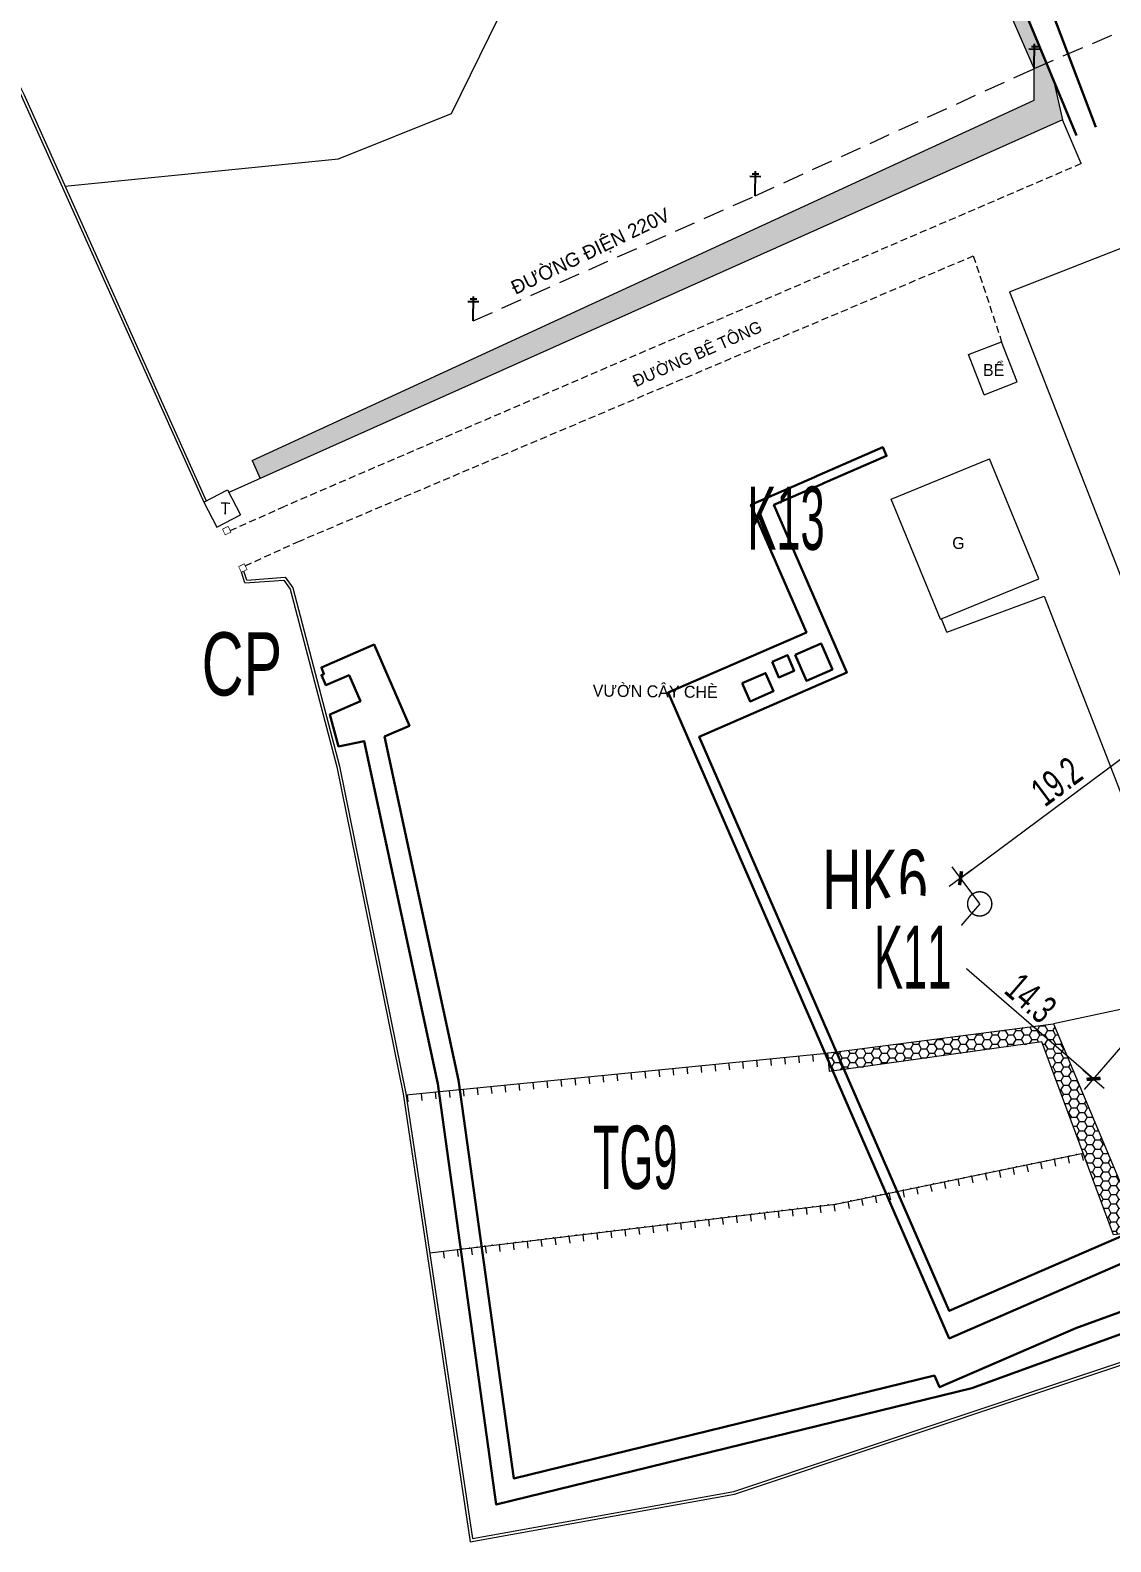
# Model space of a CAD drawing. Header units: inches. Extents: x 496359 to 501064, y 2374078 to 2377203.
# Drawn here: x 498185.7 to 498262.6, y 2376131.3 to 2376238.9 of the extents above; entities that cross this region are included whole.
import ezdxf
from ezdxf.enums import TextEntityAlignment as Align

# ---------------------------------------------------------------- set-up
doc = ezdxf.new("R2010")
doc.units = ezdxf.units.IN
doc.header["$MEASUREMENT"] = 0
doc.linetypes.add('DASHED', pattern=[0.75, 0.5, -0.25])
for name, color, linetype in [('cd', 7, 'Continuous'), ('chu', 6, 'Continuous'), ('MANH', 147, 'Continuous'), ('NOI', 2, 'Continuous'), ('tl', 8, 'Continuous')]:
    doc.layers.add(name, color=color, linetype=linetype)
for name, color, linetype, lineweight in [('EG Text2', 7, 'Continuous', 18), ('ISO', 252, 'Continuous', 20), ('LC Dim', 8, 'Continuous', 18), ('LC Net dam 1', 30, 'Continuous', 30), ('LC Net manh', 239, 'Continuous', 5)]:
    doc.layers.add(name, color=color, linetype=linetype, lineweight=lineweight)
doc.styles.add('dien giai', font='', dxfattribs={"width": 0.8})
doc.styles.add('EG Hai', font='')
doc.styles.add('style1', font='')
doc.styles.get('dien giai').set_extended_font_data('.VnArial NarrowH')
doc.styles.get('EG Hai').set_extended_font_data('.VnArial NarrowH')
doc.styles.get('style1').set_extended_font_data('.VnAvantH')
doc.dimstyles.new('DIM300', dxfattribs={"dimscale": 0.5, "dimtxt": 2, "dimasz": 0.006999999999999999, "dimexe": 1, "dimexo": 0, "dimgap": 0.4, "dimtad": 1, "dimtoh": 1, "dimdec": 1, "dimzin": 1, "dimdsep": 46, "dimtxsty": 'dien giai', "dimblk": 'rowdim', "dimcen": 2.5, "dimclrd": 256, "dimclre": 256, "dimclrt": 2, "dimazin": 0, "dimtfac": 1, "dimtdec": 1, "dimtix": 1, "dimtmove": 2, "dimatfit": 0, "dimldrblk": 'dot leader', "dimfxl": 2, "dimtolj": 1, "dimtzin": 0, "dimlwd": -1, "dimlwe": -1, "dimarcsym": 1})

# ---------------------------------------------------------------- blocks, each defined once
blk = doc.blocks.new('cdien')
at = {"layer": 'cd', "extrusion": (-0.0005186573852502598, 0.0007689855314360053, 0.999999569827792)}
for p, q in [((-0.7965127634761302, 2.784041248790004, -0.002830840675530411), (0.764202508418748, 2.784465769470103, -0.00202169027567578)), ((-0.459985754583613, 3.144412337993913, -0.002933418654703424), (0.4886843127005704, 3.1446703799744, -0.002441582137115539)), ((0, 0), (-0.001049704209435731, 3.504816721539669, -0.002972533856058668))]:
    blk.add_line(p, q, dxfattribs=at)
blk = doc.blocks.new('1')
at = {"layer": 'tl', "color": 250, "lineweight": 0}
blk.add_line((0, -0.5), (0, 0), dxfattribs=at)
blk = doc.blocks.new('Nền HT mới')
at = {"layer": 'MANH', "lineweight": 0}
h = blk.add_hatch(dxfattribs=at)
h.set_pattern_fill('HONEY', color=8, scale=3, style=0)
h.set_pattern_definition([(0, (-183.2688834090322, -73.77102629426736), (0.5625, 0.324759525), [0.375, -0.75]), (120, (-183.2688834090322, -73.77102629426736), (-0.5624999987709673, 0.3247595271287468), [0.3749999999999998, -0.7499999999999996]), (59.99999999999999, (-183.2688834090322, -73.77102629426736), (1.229032625671422e-09, 0.6495190521287468), [-0.75, 0.375])])
h.paths.add_polyline_path([(-126.8014791085689, -45.41615871997419), (-135.978383206525, -23.30960250139105), (-144.6687170735049, -6.078051250948192), (-146.0620194940084, -5.85821412043515), (-137.3655951983483, -23.55188105027992), (-128.1698414601806, -44.58520711218807), (-128.1757084494993, -46.84231667505446), (-183.8325359660621, -72.510612505077), (-183.2688834090322, -73.77102629426736), (-126.1623317418807, -48.23317980026695)])
h = blk.add_hatch(dxfattribs=at)
h.set_pattern_fill('HONEY', color=8, scale=3, style=0)
h.set_pattern_definition([(0, (-122.5355175390678, -127.635057509), (0.5625, 0.324759525), [0.375, -0.75]), (120, (-122.5355175390678, -127.635057509), (-0.5624999987709673, 0.3247595271287468), [0.3749999999999998, -0.7499999999999996]), (59.99999999999999, (-122.5355175390678, -127.635057509), (1.229032625671422e-09, 0.6495190521287468), [-0.75, 0.375])])
h.paths.add_polyline_path([(-126.7996228174261, -112.603293866905), (-142.6302722208156, -114.6640018737489), (-142.8762160865545, -114.6885002884628), (-142.7436192438427, -116.019663133713), (-127.6363734847937, -113.9076992194714), (-122.5355175391842, -127.635057509), (-117.1743738128525, -127.0325726983683), (-117.34463536151, -124.8329575029748), (-121.2301135669068, -125.8916099272283)])
at = {"layer": 'MANH', "color": 1, "linetype": 'DASHED', "lineweight": 0, "ltscale": 3, "elevation": -28.37660884582989}
blk.add_lwpolyline([(-168.1140522845044, -62.56482511764261), (-148.041446332466, -53.6538078752892), (-128.1698414602388, -44.58520711218807), (-95.89018896611651, -30.64681443065274), (-58.74318896611931, -13.92981443047393), (-28.81618896609416, -1.114814430529805), (3.666811033913291, 13.63718556933236), (31.20181103388768, 25.31418556947392), (62.44381103391515, 39.10918556939941), (92.05397378362704, 52.59126531560105), (119.8372661278163, 64.47791280405727)], dxfattribs=at)
at = {"layer": 'MANH', "lineweight": 0, "elevation": -28.37660884582989}
for points in [[(-197.1686222703966, -52.95811667904127), (-177.6971660765657, -51.018320926054), (-169.660283235421, -47.79484218457583), (-163.600536454639, -35.45231807656455), (-160.1720769946069, -21.95807521702591), (-156.1188156967355, -7.732749566956045), (-153.4626691538097, 1.801060298403172), (-150.8018569074293, 2.473085735869972)], [(-144.6687170734467, -6.078051251413854), (-135.9783832085041, -23.30960249673444), (-126.8014791088599, -45.41615872043985), (-126.1623317418807, -48.23317980026695), (-185.5049444736751, -74.77098483737427)], [(-183.8325359658875, -72.510612505077), (-128.1757084496157, -46.84231667505446), (-128.1698414602388, -44.58520711218807), (-137.3655951973587, -23.55188105074558), (-146.062019494183, -5.85821412043515)], [(-124.8331668003766, -51.35643412178251), (-126.1623317418807, -48.23317980026695)], [(-129.9283686877998, -60.48801764944437), (-120.533871719842, -56.8194713821249)], [(-129.9283686877998, -60.48801764944437), (-120.7550514138957, -83.97925778670106)], [(-132.8518389320188, -64.96299493783954), (-130.4949941569312, -64.04930587397757)], [(-129.386472927984, -66.90871677227187), (-130.4949941569312, -64.04930587397757)], [(-131.7433177030716, -67.82240583613384), (-132.8518389320188, -64.96299493783954)], [(-131.7433177030716, -67.82240583613384), (-129.3864729279258, -66.90871677227187)], [(-183.8325359658875, -72.510612505077), (-183.2688834090322, -73.77102629426736)], [(-138.3479597652868, -75.25854624859858), (-131.3631269864809, -72.38995756214354)], [(-127.8531435170398, -80.93654624052215), (-131.3631269864809, -72.38995756214354)], [(-187.28301902371, -75.47140723006669), (-185.6002635803843, -74.58917476801071)], [(-185.6002635803261, -74.58917476801071), (-184.6728118096898, -76.35818076372016)], [(-134.8379762958457, -83.80513492697719), (-138.3479597652868, -75.25854624859858)], [(-187.2830190237682, -75.47140723006669), (-186.355567253132, -77.24041322577614)], [(-186.3555672530738, -77.24041322577614), (-184.6728118097481, -76.35818076372016)], [(-134.8379762958457, -83.80513492697719), (-127.8531435170398, -80.93654624052215)], [(-134.389843879263, -84.73594228509683), (-127.4753107681709, -82.15816245373207), (-116.4818190520118, -110.4170709942082), (-126.7996228177171, -112.6032938673707)], [(-134.389843879263, -84.73594228509683), (-134.7816207195237, -83.7819903544696)], [(-142.8762160867291, -114.6885002889285), (-142.6302722204664, -114.6640018737489), (-126.7996228177171, -112.6032938673707)], [(-126.7996228177171, -112.6032938673707), (-121.2301135670814, -125.8916099272283)], [(-172.8846538167518, -117.6776342774356), (-142.9353361117492, -114.6943892217787)], [(-171.2019248346287, -128.9177178438367), (-142.3141891618679, -125.4499264285514), (-124.6908331861441, -121.8346996023865)]]:
    blk.add_lwpolyline(points, dxfattribs=at)
at = {"layer": 'MANH', "color": 4, "lineweight": 0, "elevation": -28.37660884582989}
for points in [[(-203.0619379446098, -40.49283241625744), (-201.1524527782412, -44.73876078991088), (-200.2750157572982, -46.50093587633091), (-187.2830190237682, -75.47140723006669)], [(-202.8795346365614, -40.41080173157025), (-200.971664316482, -44.65313933562356), (-200.0941317218776, -46.41550636483225), (-187.1058868718055, -75.37854065518695)], [(-184.3552795388341, -81.22085503401104), (-181.5838490686683, -81.01036289526019), (-181.135463890033, -81.65060133725274), (-177.8122181418539, -94.31613663775715), (-173.0979401735776, -117.6037735562386), (-168.3231807131624, -149.4976173756259), (-149.5009867174622, -146.1183384149881), (-116.6266446487816, -135.1269188840488), (-89.53004606934974, -124.9803913808973), (-85.82406533415906, -123.7139751907052), (-79.08021094649575, -123.7475096029775), (-73.1358338813252, -123.9274638230527), (-70.52698066207358, -124.0660035866858), (-61.97065355628274, -128.519586585051), (-53.95438424945587, -128.9810054484369), (-45.02497594285069, -136.7573371190192), (-38.2333128129203, -144.3931360147508)], [(-184.2144667333878, -81.00958417873699), (-181.4853877400119, -80.80230866471175), (-180.951100827132, -81.56520413240287), (-177.6173229455553, -94.27087944099549), (-172.9009016703885, -117.5691038873592), (-168.1558692096105, -149.2643809947731), (-149.5506276380574, -145.9240530077914), (-116.6934428963532, -134.9383699675636), (-89.59746438642742, -124.7920746543059), (-85.85681054094584, -123.5138098896095), (-79.07668721500795, -123.5475246520327), (-73.1275039860584, -123.7276243693741), (-70.47308964462263, -123.8685835977631), (-61.9163501161338, -128.322381262722), (-53.8746123295814, -128.7852660990866), (-44.88401124317443, -136.614888574517), (-38.0980299247849, -144.244299465845)], [(-184.3552795388341, -81.22085503401104), (-184.6076229478304, -80.4573687627526)], [(-184.2144667333878, -81.00958417873699), (-184.4258100462566, -80.37014715704936)]]:
    blk.add_lwpolyline(points, dxfattribs=at)
at = {"layer": 'MANH', "color": 3, "linetype": 'DASHED', "lineweight": 0, "elevation": -28.37660884582989}
for points in [[(-124.8331668003766, -51.35643412178251), (-181.4957580381842, -75.74876273615155)], [(-180.586127679383, -78.28560360805932), (-132.5138363974356, -57.9277423280837)], [(-132.5138363974356, -57.9277423280837), (-130.4949941569312, -64.04930587397757)]]:
    blk.add_lwpolyline(points, dxfattribs=at)
at = {"layer": 'MANH', "linetype": 'DASHED', "lineweight": 0, "elevation": -28.37660884582989}
for points in [[(-185.4043007407408, -77.48901859350372), (-181.4957580381842, -75.74876273615155)], [(-184.3308394703736, -79.9939445420714), (-180.586127679383, -78.28560360805932)]]:
    blk.add_lwpolyline(points, dxfattribs=at)
at = {"layer": 'MANH', "color": 4, "lineweight": 0, "const_width": 0.05, "elevation": -28.37660884582989}
for points in [[(-185.7574588979433, -77.79324026318136), (-185.3517312331196, -77.59859940927345), (-185.5463720870275, -77.19287174433339), (-185.9520997518512, -77.3875125982413)], [(-184.6076229478304, -80.4573687627526), (-184.2018952830067, -80.26272790884468), (-184.3965361369146, -79.85700024390462), (-184.8022638017383, -80.05164109781254)]]:
    blk.add_lwpolyline(points, close=True, dxfattribs=at)
at = {"layer": 'MANH', "color": 8, "lineweight": 0, "elevation": -28.37660884582989}
blk.add_lwpolyline([(-117.1743738129107, -127.032572698834), (-122.5355175391842, -127.635057509), (-127.6363734847937, -113.9076992190057), (-142.7436192438427, -116.019663133713), (-142.8762160867291, -114.6885002889285)], dxfattribs=at)
at = {"layer": 'MANH', "lineweight": 0}
for p in [(-128.909193218914, -122.7000471773172, -1.000608845829888), (-128.3733129785351, -122.5901175686704, -1.000608845829888), (-127.8374327381562, -122.4801879604893, -1.000608845829888), (-127.3015524977191, -122.3702583518425, -1.000608845829888), (-126.7656722573402, -122.2603287436614, -1.000608845829888), (-126.2297920169613, -122.1503991354803, -1.000608845829888), (-125.6939117765824, -122.0404695268335, -1.000608845829888), (-125.1580315361452, -121.9305399186524, -1.000608845829888), (-133.7321153824987, -123.6894136523442, -1.000608845829888), (-133.1962351421198, -123.5794840441631, -1.000608845829888), (-132.6603549017409, -123.469554435982, -1.000608845829888), (-132.1244746613038, -123.3596248273352, -1.000608845829888), (-131.5885944209249, -123.2496952191541, -1.000608845829888), (-131.052714180546, -123.1397656105073, -1.000608845829888), (-130.5168339401089, -123.0298360023262, -1.000608845829888), (-129.98095369973, -122.9199063941451, -1.000608845829888), (-129.4450734593511, -122.8099767854983, -1.000608845829888), (-139.0909177864623, -124.7887097364837, -1.000608845829888), (-138.5550375460834, -124.6787801278369, -1.000608845829888), (-138.0191573057045, -124.5688505196558, -1.000608845829888), (-137.4832770652674, -124.458920911009, -1.000608845829888), (-136.9473968248885, -124.3489913028279, -1.000608845829888), (-136.4115165845096, -124.2390616946468, -1.000608845829888), (-135.8756363440725, -124.129132086, -1.000608845829888), (-135.3397561036936, -124.0192024778189, -1.000608845829888), (-134.8038758633147, -123.9092728691721, -1.000608845829888), (-134.2679956228776, -123.799343260991, -1.000608845829888), (-146.1080708573527, -125.905358121785, -1.000608845829888), (-145.5649308757811, -125.8401575750286, -1.000608845829888), (-145.0217908942677, -125.7749570282722, -1.000608845829888), (-144.4786509127543, -125.7097564810501, -1.000608845829888), (-143.935510931241, -125.6445559342937, -1.000608845829888), (-143.3923709497276, -125.5793553870717, -1.000608845829888), (-142.8492309682142, -125.5141548403153, -1.000608845829888), (-142.3061992288522, -125.4482873865018, -1.000608845829888), (-141.7703189884733, -125.3383577783206, -1.000608845829888), (-141.2344387480944, -125.2284281696739, -1.000608845829888), (-140.6985585076573, -125.1184985614927, -1.000608845829888), (-140.1626782672784, -125.008568952846, -1.000608845829888), (-139.6267980268995, -124.8986393446648, -1.000608845829888), (-154.7983105616831, -126.9485668726811, -1.000608845829888), (-154.2551705801116, -126.8833663259247, -1.000608845829888), (-153.7120305985982, -126.8181657787027, -1.000608845829888), (-153.1688906170848, -126.7529652319463, -1.000608845829888), (-152.6257506355714, -126.6877646851899, -1.000608845829888), (-152.082610654058, -126.6225641379679, -1.000608845829888), (-151.5394706725447, -126.5573635912115, -1.000608845829888), (-150.9963306910313, -126.4921630444551, -1.000608845829888), (-150.4531907095179, -126.426962497233, -1.000608845829888), (-149.9100507279463, -126.3617619504766, -1.000608845829888), (-149.3669107464329, -126.2965614032546, -1.000608845829888), (-148.8237707649196, -126.2313608564982, -1.000608845829888), (-148.2806307834062, -126.1661603097418, -1.000608845829888), (-147.7374908018928, -126.1009597625198, -1.000608845829888), (-147.1943508203794, -126.0357592157634, -1.000608845829888), (-146.6512108388661, -125.970558669007, -1.000608845829888), (-164.031690247527, -128.0569761703337, -1.000608845829888), (-163.4885502660136, -127.9917756235773, -1.000608845829888), (-162.945410284442, -127.9265750768209, -1.000608845829888), (-162.4022703029286, -127.8613745295988, -1.000608845829888), (-161.8591303214153, -127.7961739828424, -1.000608845829888), (-161.3159903399019, -127.7309734360861, -1.000608845829888), (-160.7728503583885, -127.665772888864, -1.000608845829888), (-160.2297103768751, -127.6005723421076, -1.000608845829888), (-159.6865703953617, -127.5353717948856, -1.000608845829888), (-159.1434304138484, -127.4701712481292, -1.000608845829888), (-158.6002904322768, -127.4049707013728, -1.000608845829888), (-158.0571504507634, -127.3397701541508, -1.000608845829888), (-157.51401046925, -127.2745696073944, -1.000608845829888), (-156.9708704877366, -127.209369060638, -1.000608845829888), (-156.4277305062233, -127.1441685134159, -1.000608845829888), (-155.8845905247099, -127.0789679666595, -1.000608845829888), (-155.3414505431965, -127.0137674194375, -1.000608845829888), (-168.9199500812056, -128.6437810930038, -1.000608845829888), (-168.3768100996922, -128.5785805457817, -1.000608845829888), (-167.8336701181788, -128.5133799990253, -1.000608845829888), (-167.2905301366072, -128.448179452269, -1.000608845829888), (-166.7473901550939, -128.3829789050469, -1.000608845829888), (-166.2042501735805, -128.3177783582905, -1.000608845829888), (-165.6611101920671, -128.2525778110685, -1.000608845829888), (-165.1179702105537, -128.1873772643121, -1.000608845829888), (-164.5748302290403, -128.1221767175557, -1.000608845829888)]:
    blk.add_point(p, dxfattribs=at)
at = {"layer": 'cd', "lineweight": 0, "xscale": 0.5, "yscale": 0.5, "zscale": 0.5, "rotation": 359.2672157837458}
for p in [(-128.1698414602388, -44.58520711218807, 0.6883911541701124), (-148.041446332466, -53.6538078752892, -0.5256088458298898), (-168.1140522845044, -62.56482511764261, -1.010608845829889)]:
    blk.add_blockref('cdien', p, dxfattribs=at)
at = {"layer": 'NOI', "lineweight": 0}
for p, rotation in [((-146.9156383556501, -115.0908662668044, -28.37660884582989), 5.688455894572807), ((-145.9205627946603, -114.9917470058972, -28.37660884582989), 5.688455894572807), ((-144.9254872336705, -114.8926277445244, -28.37660884582989), 5.688455894572807), ((-143.930411672739, -114.7935084831515, -28.37660884582989), 5.688455894572807), ((-157.861469526305, -116.1811781414399, -28.37660884582989), 5.688455894572807), ((-156.8663939653152, -116.0820588800671, -28.37660884582989), 5.688455894572807), ((-155.8713184043836, -115.9829396186942, -28.37660884582989), 5.688455894572807), ((-154.8762428433938, -115.8838203573214, -28.37660884582989), 5.688455894572807), ((-153.881167282404, -115.7847010959485, -28.37660884582989), 5.688455894572807), ((-152.8860917214724, -115.6855818345757, -28.37660884582989), 5.688455894572807), ((-151.8910161604826, -115.5864625736685, -28.37660884582989), 5.688455894572807), ((-150.8959405994929, -115.4873433122957, -28.37660884582989), 5.688455894572807), ((-149.9008650385613, -115.3882240509229, -28.37660884582989), 5.688455894572807), ((-148.9057894775715, -115.28910478955, -28.37660884582989), 5.688455894572807), ((-147.9107139165817, -115.1899855281772, -28.37660884582989), 5.688455894572807), ((-168.8073006969598, -117.2714900156097, -28.37660884582989), 5.688455894572807), ((-167.8122251360282, -117.1723707542369, -28.37660884582989), 5.688455894572807), ((-166.8171495750385, -117.0732514928641, -28.37660884582989), 5.688455894572807), ((-165.8220740140487, -116.9741322314912, -28.37660884582989), 5.688455894572807), ((-164.8269984531171, -116.8750129701184, -28.37660884582989), 5.688455894572807), ((-163.8319228921273, -116.7758937092112, -28.37660884582989), 5.688455894572807), ((-162.8368473311375, -116.6767744478384, -28.37660884582989), 5.688455894572807), ((-161.8417717702059, -116.5776551864656, -28.37660884582989), 5.688455894572807), ((-160.8466962092161, -116.4785359250927, -28.37660884582989), 5.688455894572807), ((-159.8516206482263, -116.3794166637199, -28.37660884582989), 5.688455894572807), ((-158.8565450872948, -116.2802974023471, -28.37660884582989), 5.688455894572807), ((-172.7876029408608, -117.6679670606354, -28.37660884582989), 5.688455894572807), ((-171.792527379871, -117.5688477992626, -28.37660884582989), 5.688455894572807), ((-170.7974518189394, -117.4697285378898, -28.37660884582989), 5.688455894572807), ((-169.8023762579496, -117.3706092769826, -28.37660884582989), 5.688455894572807), ((-128.6929726350309, -122.6556920353869, -1.000608845829888), 11.5927352557483), ((-127.7133718978685, -122.454738319906, -1.000608845829888), 11.5927352557483), ((-126.7337711607061, -122.2537846039595, -1.000608845829888), 11.5927352557483), ((-125.7541704236019, -122.0528308884786, -1.000608845829888), 11.5927352557483), ((-124.7745696864395, -121.8518771729978, -1.000608845829888), 11.5927352557483), ((-133.5909763207264, -123.6604606127912, -1.000608845829888), 11.5927352557483), ((-132.611375583564, -123.4595068973103, -1.000608845829888), 11.5927352557483), ((-131.6317748464016, -123.2585531818295, -1.000608845829888), 11.5927352557483), ((-130.6521741092974, -123.0575994663486, -1.000608845829888), 11.5927352557483), ((-129.672573372135, -122.8566457508678, -1.000608845829888), 11.5927352557483), ((-138.488980006422, -124.6652291906612, -1.000608845829888), 11.5927352557483), ((-137.5093792692596, -124.4642754751803, -1.000608845829888), 11.5927352557483), ((-136.5297785320972, -124.2633217596995, -1.000608845829888), 11.5927352557483), ((-135.550177794993, -124.0623680442186, -1.000608845829888), 11.5927352557483), ((-134.5705770578306, -123.8614143287377, -1.000608845829888), 11.5927352557483), ((-145.3872605866591, -125.8188293716485, -1.000608845829888), 6.845243130018819), ((-144.3943888848253, -125.6996413535053, -1.000608845829888), 6.845243130018819), ((-143.4015171829333, -125.5804533353621, -1.000608845829888), 6.845243130018819), ((-142.4086454810995, -125.4612653172189, -1.000608845829888), 6.845243130018819), ((-141.427782217851, -125.2680903375694, -1.000608845829888), 11.5927352557483), ((-140.4481814806886, -125.0671366220886, -1.000608845829888), 11.5927352557483), ((-139.4685807435262, -124.8661829061421, -1.000608845829888), 11.5927352557483), ((-155.3159776051134, -127.0107095530802, -1.000608845829888), 6.845243130018819), ((-154.3231059032796, -126.8915215349371, -1.000608845829888), 6.845243130018819), ((-153.3302342013876, -126.7723335167939, -1.000608845829888), 6.845243130018819), ((-152.3373624995538, -126.6531454986507, -1.000608845829888), 6.845243130018819), ((-151.34449079772, -126.5339574805075, -1.000608845829888), 6.845243130018819), ((-150.3516190958862, -126.4147694623643, -1.000608845829888), 6.845243130018819), ((-149.3587473940524, -126.2955814442212, -1.000608845829888), 6.845243130018819), ((-148.3658756921604, -126.176393426078, -1.000608845829888), 6.845243130018819), ((-147.3730039903267, -126.0572054079348, -1.000608845829888), 6.845243130018819), ((-146.3801322884929, -125.9380173897916, -1.000608845829888), 6.845243130018819), ((-164.2518229217339, -128.0834017168345, -1.000608845829888), 6.845243130018819), ((-163.2589512198419, -127.9642136986913, -1.000608845829888), 6.845243130018819), ((-162.2660795180082, -127.8450256805481, -1.000608845829888), 6.845243130018819), ((-161.2732078161744, -127.725837662405, -1.000608845829888), 6.845243130018819), ((-160.2803361143406, -127.6066496437961, -1.000608845829888), 6.845243130018819), ((-159.2874644125068, -127.4874616256529, -1.000608845829888), 6.845243130018819), ((-158.2945927106148, -127.3682736075098, -1.000608845829888), 6.845243130018819), ((-157.301721008781, -127.2490855893666, -1.000608845829888), 6.845243130018819), ((-156.3088493069472, -127.1298975712234, -1.000608845829888), 6.845243130018819), ((-170.2090531327949, -128.7985298256935, -1.000608845829888), 6.845243130018819), ((-169.2161814309611, -128.6793418075504, -1.000608845829888), 6.845243130018819), ((-168.2233097290691, -128.5601537894072, -1.000608845829888), 6.845243130018819), ((-167.2304380272353, -128.440965771264, -1.000608845829888), 6.845243130018819), ((-166.2375663254015, -128.3217777531208, -1.000608845829888), 6.845243130018819), ((-165.2446946235677, -128.2025897349777, -1.000608845829888), 6.845243130018819)]:
    blk.add_blockref('1', p, dxfattribs=dict(at, rotation=rotation))
at = {"layer": 'chu', "color": 6, "lineweight": 0, "style": 'style1'}
for s, height, rotation, p in [('§¦êNG §IÖN 220V', 1, 25.73745742663937, (-165.0997349652998, -60.71275791577864, -28.37660884582989)), ('§¦êNG B£ T¤NG', 0.85, 23.79318033755017, (-156.5190523184674, -67.28589062537867, -28.37660884582989)), ('BÓ', 0.85, 359.2672157837458, (-131.8251786034043, -66.47352762246373, -28.37660884582989)), ('T', 0.85, 359.2672157837458, (-186.1044472824387, -76.33401802187655, -28.37660884582989)), ('G', 0.85, 359.2672157837458, (-134.0157075985871, -78.79399224841836, -28.37660884582989)), ('V¦êN C¢Y CHÌ', 0.85, 359.2672157837458, (-159.6059779066081, -89.3065301487768, -28.37660884582989))]:
    blk.add_text(s, height=height, rotation=rotation, dxfattribs=at).set_placement(p)
blk = doc.blocks.new('rowdim')
blk.add_line((-200, 7.105427357601002e-15), (200, 7.105427357601002e-15))
at = {"const_width": 50}
blk.add_lwpolyline([(-70.71067811865474, -70.71067811865474), (70.71067811865476, 70.71067811865476)], dxfattribs=at)
blk = doc.blocks.new('*D340')
at = {"layer": 'Defpoints', "color": 0, "transparency": 16777216}
for p in [(498253.2393552287, 2376176.698513964), (498250.5483468421, 2376173.594741269), (498264.0314311859, 2376167.341653856)]:
    blk.add_point(p, dxfattribs=at)
at = {"layer": 'LC Dim', "transparency": 16777216}
for p, q in [((498253.2393552287, 2376176.698513964), (498249.8932672838, 2376172.839181363)), ((498261.3366449998, 2376164.241156559), (498250.5521246415, 2376173.591465871)), ((498264.0314311859, 2376167.341653856), (498260.685343241, 2376163.482321254))]:
    blk.add_line(p, q, dxfattribs=at)
at = {"layer": 'LC Dim', "transparency": 16777216, "xscale": 0.005, "yscale": 0.005, "zscale": 0.005}
for p, rotation in [((498250.5483468421, 2376173.594741269), 139.0743172506892), ((498261.3404227992, 2376164.237881161), 319.0743172506892)]:
    blk.add_blockref('rowdim', p, dxfattribs=dict(at, rotation=rotation))
at = {"layer": 'LC Dim', "color": 2, "transparency": 16777216, "insert": (498256.8757953466, 2376169.990587525), "char_height": 2, "attachment_point": 5, "rotation": 319.0743172506892, "style": 'dien giai'}
blk.add_mtext('\\A1;14.3', dxfattribs=at)
blk = doc.blocks.new('dot leader')
at = {"const_width": 50}
blk.add_lwpolyline([(-25, 0, 1), (25, 0, 1)], format="xyb", close=True, dxfattribs=at)
blk = doc.blocks.new('*D341')
at = {"layer": 'Defpoints', "color": 0, "transparency": 16777216}
for p in [(498267.2590248632, 2376190.003472917), (498268.6230927198, 2376188.174998142), (498253.2393552291, 2376176.698513964)]:
    blk.add_point(p, dxfattribs=at)
at = {"layer": 'LC Dim', "transparency": 16777216}
for p, q in [((498251.879295027, 2376178.529978505), (498267.2550172088, 2376190.00048315)), ((498268.6230927198, 2376188.174998142), (498266.6610715392, 2376190.805003841)), ((498253.2393552291, 2376176.698513964), (498251.2773340484, 2376179.328519663))]:
    blk.add_line(p, q, dxfattribs=at)
for p, xscale, yscale, zscale, rotation in [((498267.2590248632, 2376190.003472917), 0.005, 0.005, 0.005, 36.72345547657914), ((498251.8752873725, 2376178.526988739), 0.004999999999999999, 0.004999999999999999, 0.004999999999999999, 216.7234554765791)]:
    blk.add_blockref('rowdim', p, dxfattribs=dict(at, xscale=xscale, yscale=yscale, zscale=zscale, rotation=rotation))
at = {"layer": 'LC Dim', "color": 2, "transparency": 16777216, "insert": (498258.7173771576, 2376185.404323275), "char_height": 2, "attachment_point": 5, "rotation": 36.72345547657914, "style": 'dien giai'}
blk.add_mtext('\\A1;19.2', dxfattribs=at)

msp = doc.modelspace()

# ---------------------------------------------------------------- linework, layer by layer
at = {"layer": 'LC Net dam 1'}
msp.add_lwpolyline([(498261.5143583789, 2376232.019925863), (498255.3039999983, 2376248.343), (498251.4419999982, 2376257.507), (498247.9069999983, 2376264.844), (498242.3888623532, 2376276.616042809), (498214.4536694587, 2376308.769701963), (498215.6366562618, 2376309.79748435), (498215.5289999982, 2376309.898), (498212.3617222236, 2376312.349267961), (498208.9681043833, 2376308.919490675), (498211.6898953088, 2376306.368526917), (498213.2419999982, 2376307.717), (498241.3292223515, 2376275.374311064), (498244.0972133841, 2376270.036865421), (498260.1291000586, 2376231.417108661)], dxfattribs=at)
for points in [[(498240.1009971298, 2376194.442634963), (498240.9071587248, 2376192.590473123), (498242.7593205652, 2376193.396634718), (498241.9531589701, 2376195.248796558)], [(498238.4612417664, 2376193.925235361), (498238.9401496447, 2376192.824941198), (498240.0404438073, 2376193.303849076), (498239.561535929, 2376194.404143239)], [(498236.3369841077, 2376192.411709446), (498236.8997008646, 2376191.118863806), (498238.5593112265, 2376191.841216522), (498237.9965944695, 2376193.134062163)]]:
    msp.add_lwpolyline(points, close=True, dxfattribs=at)
at = {"layer": 'LC Net dam 1', "const_width": 0.1}
msp.add_lwpolyline([(498252.3757563567, 2376176.698513964, 1), (498254.1029541013, 2376176.698513964, 1)], format="xyb", close=True, dxfattribs=at)

# ---------------------------------------------------------------- block references
at = {"layer": 'LC Net manh'}
msp.add_blockref('Nền HT mới', (498385.2951889661, 2376280.772814431, 2.924608845829887), dxfattribs=at)

# ---------------------------------------------------------------- texts
at = {"layer": 'EG Text2', "style": 'EG Hai', "width": 0.8}
msp.add_text('hk6', height=4.224421042167349, rotation=1.85823553869546e-09, dxfattribs=at).set_placement((498245.7963314486, 2376178.442874832, 28.69076371861188), align=Align.MIDDLE_CENTER)

# ---------------------------------------------------------------- dimensions: what is measured, and where the dimension line sits
at = {"layer": 'LC Dim'}
for p1, p2, distance, picture, middle in [((498253.2393552291, 2376176.698513964, -25.452), (498268.6230927199, 2376188.174998142, -25.452), 2.2812279851655552, '*D341', (498258.7173771576, 2376185.404323275, -25.452)), ((498264.0314311861, 2376167.341653856, -25.452), (498253.2393552291, 2376176.698513964, -25.452), 4.1079107928489496, '*D340', (498256.8757953466, 2376169.990587525, -25.452))]:
    dim = msp.add_aligned_dim(p1=p1, p2=p2, distance=distance, dimstyle='DIM300', override={"dimscale": 1, "dimasz": 0.005, "dimpost": ''}, dxfattribs=at)
    dim.commit()
    dim.dimension.update_dxf_attribs({"geometry": picture, "text_midpoint": middle})

# ---------------------------------------------------------------- next in the draw order: wipeouts: each hides what was drawn before it
at = {"ltscale": 500}
for points, z in [([(498237.0925456851, 2376202.066918107), (498236.719800325, 2376202.507239498), (498236.51834102644, 2376202.8275266537), (498236.3316847254, 2376203.2228567894), (498236.19602673914, 2376203.644565616), (498236.1215028643, 2376204.0393520016), (498236.0949779986, 2376204.391363895), (498236.1114554431, 2376204.812671407), (498236.1601554342, 2376205.135917509), (498236.2865262311, 2376205.5958264903), (498236.3866287401, 2376205.8475394384), (498236.5653410907, 2376206.19418107), (498236.7777220344, 2376206.511452493), (498237.0817193626, 2376206.8617994897), (498237.40593416727, 2376207.1483465154), (498237.7827917637, 2376207.4022523724), (498238.14731007547, 2376207.5854144827), (498238.4954140567, 2376207.712774391), (498238.81083371723, 2376207.792658553), (498239.2158912363, 2376207.849610672), (498239.5621408529, 2376207.859385885), (498239.89247088914, 2376207.835647534), (498240.3241440152, 2376207.7546797576), (498240.6535058371, 2376207.652395797), (498240.95976175246, 2376207.5225274963), (498241.4302372594, 2376207.2464405466), (498241.638369034, 2376207.088294507), (498241.8766001341, 2376206.872625198), (498242.079582394, 2376206.651840607), (498242.29114702577, 2376206.3720441293), (498242.4880681187, 2376206.042830791), (498242.6156574629, 2376205.7704667733), (498242.7181288074, 2376205.489386433), (498242.8106193072, 2376205.1277329936), (498242.85832517897, 2376204.8063621526), (498242.87266399956, 2376204.3419592394), (498242.8269955937, 2376203.900818574), (498242.74898949603, 2376203.5537579022), (498242.6568490546, 2376203.2730424497), (498242.4984396014, 2376202.9166766237), (498242.32265341404, 2376202.6148334923), (498242.1579500816, 2376202.384453695), (498241.88742584275, 2376202.0777444267), (498241.6773318928, 2376201.8837893405), (498241.35062270565, 2376201.6389847146), (498241.1271578312, 2376201.5037286053), (498240.92659548024, 2376201.4012105), (498240.68378026213, 2376201.2984314854), (498240.4051438841, 2376201.2066372815), (498240.13848254946, 2376201.142926427), (498239.8605293913, 2376201.1001791195), (498239.5797165451, 2376201.0806058315), (498239.34906470426, 2376201.081979607), (498239.00274840486, 2376201.1136812493), (498238.71140266466, 2376201.1686043385), (498238.3870745264, 2376201.261813515), (498238.07162504754, 2376201.3877144293), (498237.6906055037, 2376201.5927628423), (498237.51452744845, 2376201.7103478345), (498237.26991004864, 2376201.9025226175)], -24.00000000003957), ([(498197.812719137, 2376190.852405132), (498197.34678743675, 2376191.4028068706), (498197.0949633136, 2376191.803165815), (498196.8616429373, 2376192.2973284847), (498196.6920704544, 2376192.8244645176), (498196.5989156109, 2376193.317947499), (498196.5657595288, 2376193.757962366), (498196.5863563344, 2376194.2845967566), (498196.6472313233, 2376194.6886543836), (498196.80519481935, 2376195.263540611), (498196.93032295565, 2376195.5781817953), (498197.15371339396, 2376196.011483835), (498197.41918957356, 2376196.4080731138), (498197.79918623384, 2376196.84600686), (498198.2044547396, 2376197.204190642), (498198.6755267352, 2376197.5215729633), (498199.1311746249, 2376197.7505256007), (498199.56630460144, 2376197.909725486), (498199.96057917713, 2376198.0095806886), (498200.46690107597, 2376198.080770837), (498200.8997130967, 2376198.0929898536), (498201.31262564193, 2376198.063316915), (498201.8522170495, 2376197.962107194), (498202.2639193269, 2376197.834252244), (498202.6467392211, 2376197.6719168685), (498203.2348336048, 2376197.326808181), (498203.49499832303, 2376197.129125631), (498203.79278719827, 2376196.8595389957), (498204.04651502304, 2376196.5835582567), (498204.3109708128, 2376196.233812659), (498204.5571221789, 2376195.8222959857), (498204.71660885913, 2376195.481840965), (498204.8446980397, 2376195.130490538), (498204.96031116456, 2376194.67842374), (498205.01994350425, 2376194.2767101885), (498205.03786702995, 2376193.696206547), (498204.98078152264, 2376193.144780715), (498204.8832739006, 2376192.7109548757), (498204.76809834887, 2376192.36006056), (498204.5700865323, 2376191.9146032776), (498204.3503537982, 2376191.537299363), (498204.1444746326, 2376191.2493246165), (498203.806319334, 2376190.8659380316), (498203.54370189644, 2376190.623494173), (498203.1353154126, 2376190.317488391), (498202.8559843195, 2376190.148418254), (498202.6052813808, 2376190.0202706223), (498202.3017623582, 2376189.8917968543), (498201.9534668857, 2376189.7770540994), (498201.6201402173, 2376189.697415532), (498201.27269876964, 2376189.6439813976), (498200.9216827119, 2376189.619514787), (498200.63336791086, 2376189.6212320067), (498200.2004725366, 2376189.660859059), (498199.83629036136, 2376189.729512921), (498199.43088018853, 2376189.846024391), (498199.03656834, 2376190.0034005344), (498198.5602939101, 2376190.259711051), (498198.34019634116, 2376190.406692291), (498198.03442459134, 2376190.6469107703)], -292.3766088461879), ([(498245.2050086525, 2376170.1661221725), (498244.7390769523, 2376170.7165239113), (498244.48725282913, 2376171.1168828555), (498244.2539324528, 2376171.6110455254), (498244.08435996994, 2376172.1381815583), (498243.99120512645, 2376172.6316645397), (498243.9580490443, 2376173.071679407), (498243.9786458499, 2376173.5983137973), (498244.0395208388, 2376174.0023714243), (498244.1974843349, 2376174.577257652), (498244.3226124712, 2376174.891898836), (498244.5460029095, 2376175.3252008758), (498244.8114790891, 2376175.7217901545), (498245.19147574937, 2376176.1597239007), (498245.5967442551, 2376176.517907683), (498246.0678162507, 2376176.835290004), (498246.5234641404, 2376177.0642426414), (498246.95859411696, 2376177.2234425265), (498247.35286869266, 2376177.3232977293), (498247.8591905915, 2376177.394487878), (498248.2920026122, 2376177.4067068943), (498248.70491515746, 2376177.377033956), (498249.24450656504, 2376177.275824235), (498249.6562088424, 2376177.1479692846), (498250.03902873665, 2376176.9856339092), (498250.6271231203, 2376176.640525222), (498250.88728783856, 2376176.4428426716), (498251.1850767138, 2376176.1732560364), (498251.4388045386, 2376175.8972752974), (498251.70326032833, 2376175.5475296997), (498251.9494116944, 2376175.1360130263), (498252.10889837466, 2376174.7955580056), (498252.2369875552, 2376174.444207579), (498252.3526006801, 2376173.9921407807), (498252.4122330198, 2376173.590427229), (498252.4301565455, 2376173.0099235876), (498252.37307103816, 2376172.4584977557), (498252.27556341613, 2376172.0246719164), (498252.1603878644, 2376171.6737776008), (498251.9623760478, 2376171.2283203183), (498251.7426433137, 2376170.8510164036), (498251.5367641481, 2376170.563041657), (498251.19860884955, 2376170.1796550723), (498250.93599141197, 2376169.9372112136), (498250.5276049281, 2376169.6312054317), (498250.24827383505, 2376169.462135295), (498249.99757089635, 2376169.333987663), (498249.69405187375, 2376169.205513895), (498249.34575640125, 2376169.09077114), (498249.01242973283, 2376169.011132573), (498248.66498828516, 2376168.9576984383), (498248.31397222745, 2376168.933231828), (498248.0256574264, 2376168.9349490474), (498247.59276205214, 2376168.9745761), (498247.2285798769, 2376169.043229962), (498246.82316970406, 2376169.1597414315), (498246.4288578555, 2376169.317117575), (498245.9525834256, 2376169.5734280916), (498245.7324858567, 2376169.720409332), (498245.42671410687, 2376169.960627811)], -292.8336088461812), ([(498225.8026679937, 2376155.7144570556), (498225.33673629345, 2376156.2648587944), (498225.0849121703, 2376156.6652177386), (498224.851591794, 2376157.1593804085), (498224.6820193111, 2376157.6865164414), (498224.58886446763, 2376158.1799994227), (498224.5557083855, 2376158.62001429), (498224.5763051911, 2376159.1466486803), (498224.63718018, 2376159.5507063074), (498224.79514367605, 2376160.125592535), (498224.92027181236, 2376160.440233719), (498225.14366225066, 2376160.873535759), (498225.40913843026, 2376161.2701250375), (498225.78913509054, 2376161.708058784), (498226.1944035963, 2376162.066242566), (498226.6654755919, 2376162.383624887), (498227.1211234816, 2376162.6125775245), (498227.55625345814, 2376162.7717774096), (498227.95052803383, 2376162.8716326123), (498228.45684993267, 2376162.942822761), (498228.8896619534, 2376162.9550417773), (498229.30257449864, 2376162.925368839), (498229.8421659062, 2376162.824159118), (498230.2538681836, 2376162.6963041676), (498230.6366880778, 2376162.5339687923), (498231.2247824615, 2376162.188860105), (498231.48494717974, 2376161.9911775547), (498231.78273605497, 2376161.7215909194), (498232.03646387975, 2376161.4456101805), (498232.3009196695, 2376161.095864583), (498232.5470710356, 2376160.6843479094), (498232.70655771584, 2376160.3438928886), (498232.8346468964, 2376159.992542462), (498232.95026002126, 2376159.5404756637), (498233.00989236095, 2376159.1387621122), (498233.02781588666, 2376158.5582584706), (498232.97073037934, 2376158.0068326388), (498232.8732227573, 2376157.5730067994), (498232.75804720557, 2376157.222112484), (498232.560035389, 2376156.7766552013), (498232.3403026549, 2376156.3993512867), (498232.1344234893, 2376156.1113765403), (498231.7962681907, 2376155.7279899553), (498231.53365075315, 2376155.4855460967), (498231.1252642693, 2376155.1795403147), (498230.8459331762, 2376155.010470178), (498230.5952302375, 2376154.882322546), (498230.29171121493, 2376154.753848778), (498229.9434157424, 2376154.639106023), (498229.610089074, 2376154.559467456), (498229.26264762634, 2376154.5060333214), (498228.9116315686, 2376154.481566711), (498228.62331676757, 2376154.4832839305), (498228.1904213933, 2376154.522910983), (498227.82623921806, 2376154.591564845), (498227.42082904524, 2376154.7080763145), (498227.0265171967, 2376154.865452458), (498226.5502427668, 2376155.1217629747), (498226.33014519786, 2376155.268744215), (498226.02437344805, 2376155.508962694)], -220.3766088461069)]:
    msp.add_wipeout(points, dxfattribs=at).translate(0, 0, z).dxf.layer = 'ISO'

# ---------------------------------------------------------------- next in the draw order: linework, layer by layer
at = {"layer": 'LC Net dam 1'}
msp.add_lwpolyline([(498265.0845950881, 2376151.854772539), (498251.0741827519, 2376145.756678889), (498231.0558273495, 2376191.748988873), (498240.906833755, 2376196.036682781), (498236.9505675224, 2376205.126231812), (498246.3384845486, 2376209.213775255), (498246.6089056425, 2376208.594512502), (498238.5950964937, 2376205.106466785), (498243.7827901632, 2376193.187704701), (498233.2755874728, 2376188.6035215), (498251.0750091287, 2376147.709227144), (498264.3702302593, 2376153.496030674)], close=True, dxfattribs=at)
msp.add_lwpolyline([(498299.5961106265, 2376159.26169547), (498252.6854924374, 2376142.214446031), (498218.8160354193, 2376133.935197423), (498214.6639665114, 2376163.885158383), (498209.4168710535, 2376188.298162099), (498207.6111199192, 2376187.910051374), (498206.9879160076, 2376190.189693685), (498207.3046342303, 2376190.327546685), (498209.1567961932, 2376191.133708334), (498208.3506345901, 2376192.985870193), (498206.7001933462, 2376192.267508375), (498206.3849123263, 2376192.991868699), (498206.5591255688, 2376193.06769578), (498206.3824512059, 2376193.537046405), (498210.1278652344, 2376195.166922925), (498212.6463452716, 2376189.380697621), (498210.8833807114, 2376188.613359535), (498216.1421365548, 2376164.146103892), (498220.0736883528, 2376135.786790626), (498250.0205160159, 2376143.107168721), (498250.382032182, 2376142.276582829), (498260.0787017107, 2376146.497100931), (498299.3526394638, 2376160.769191967)], dxfattribs=at)

# ---------------------------------------------------------------- next in the draw order: texts
at = {"layer": 'EG Text2', "style": 'EG Hai'}
for s, width, p in [('k13', 0.6, (498239.4550131658, 2376204.165732379, -24.00000000003957)), ('cp', 0.8, (498200.7268066746, 2376193.790076768, -292.3766088461879)), ('k11', 0.6, (498248.4737001872, 2376172.901266174, -292.8336088461812)), ('tg9', 0.6, (498228.7167555313, 2376158.652128692, -220.3766088461069))]:
    msp.add_text(s, height=4.5, rotation=1.858597415139171e-09, dxfattribs=dict(at, width=width)).set_placement(p, align=Align.MIDDLE_CENTER)

doc.saveas('drawing.dxf')
